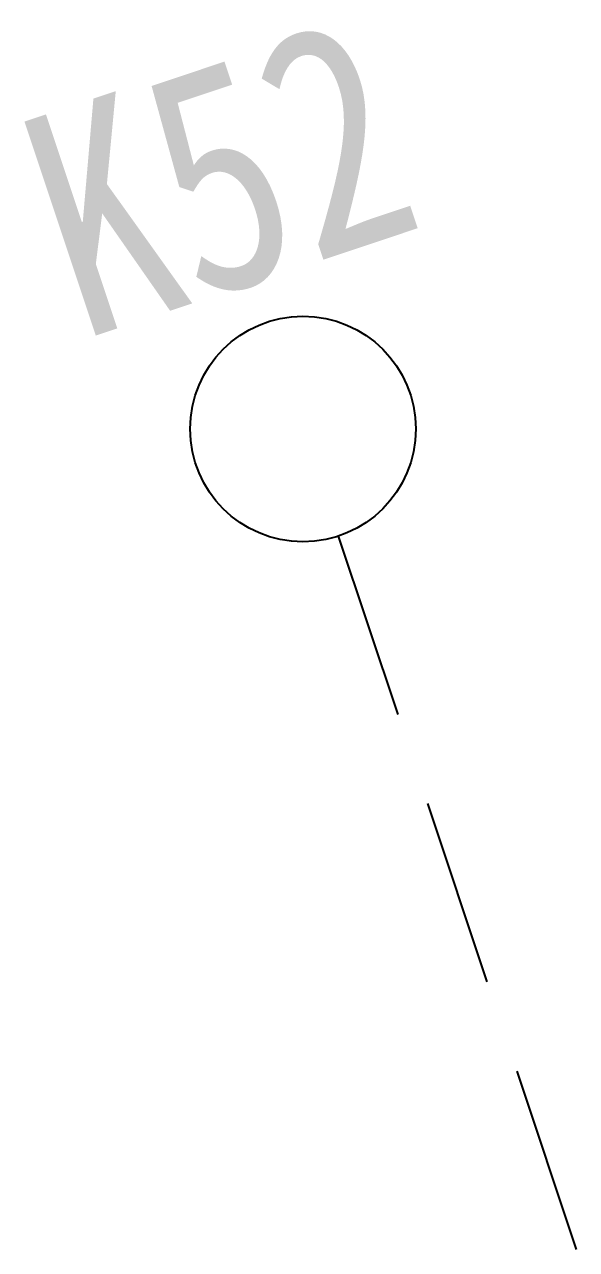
# Model space of a CAD drawing. Header units: inches. Extents: x 510447 to 606954, y 1095553 to 1134812.
# Drawn here: x 513330.6 to 513477.4, y 1129436.3 to 1129762.1 of the extents above; entities that cross this region are included whole.
import ezdxf

# ---------------------------------------------------------------- set-up
doc = ezdxf.new("R2010")
doc.units = ezdxf.units.IN
doc.header["$MEASUREMENT"] = 0
doc.linetypes.add('Kilométrica grande$1$JIS_02_2.0', pattern=[3, 2, -1])
doc.layers.add('Kilométrica grande$0$0-KM GRANDE', color=220, linetype='Continuous')
doc.styles.add('Kilométrica grande$0$哥Arial', font='Arial.ttf', dxfattribs={"width": 0.8})

# ---------------------------------------------------------------- blocks, each defined once
blk = doc.blocks.new('Kilométrica grande')
at = {"layer": 'Kilométrica grande$0$0-KM GRANDE', "linetype": 'Kilométrica grande$1$JIS_02_2.0', "lineweight": -3, "ltscale": 25}
blk.add_line((513477.41, 1129436.33), (513414.13, 1129626.05), dxfattribs=at)
at = {"layer": 'Kilométrica grande$0$0-KM GRANDE'}
blk.add_circle((513404.64, 1129654.51), 30, dxfattribs=at)
at = {"layer": 'Kilométrica grande$0$0-KM GRANDE', "linetype": 'Continuous', "lineweight": -3, "insert": (513391.98, 1129692.46), "char_height": 60, "attachment_point": 8, "rotation": 18.4451, "style": 'Kilométrica grande$0$哥Arial'}
blk.add_mtext('{\\fSimHei|b0|i0|c134|p2;K52}', dxfattribs=at)

msp = doc.modelspace()

# ---------------------------------------------------------------- block references
msp.add_blockref('Kilométrica grande', (0, 0))

doc.saveas('drawing.dxf')
